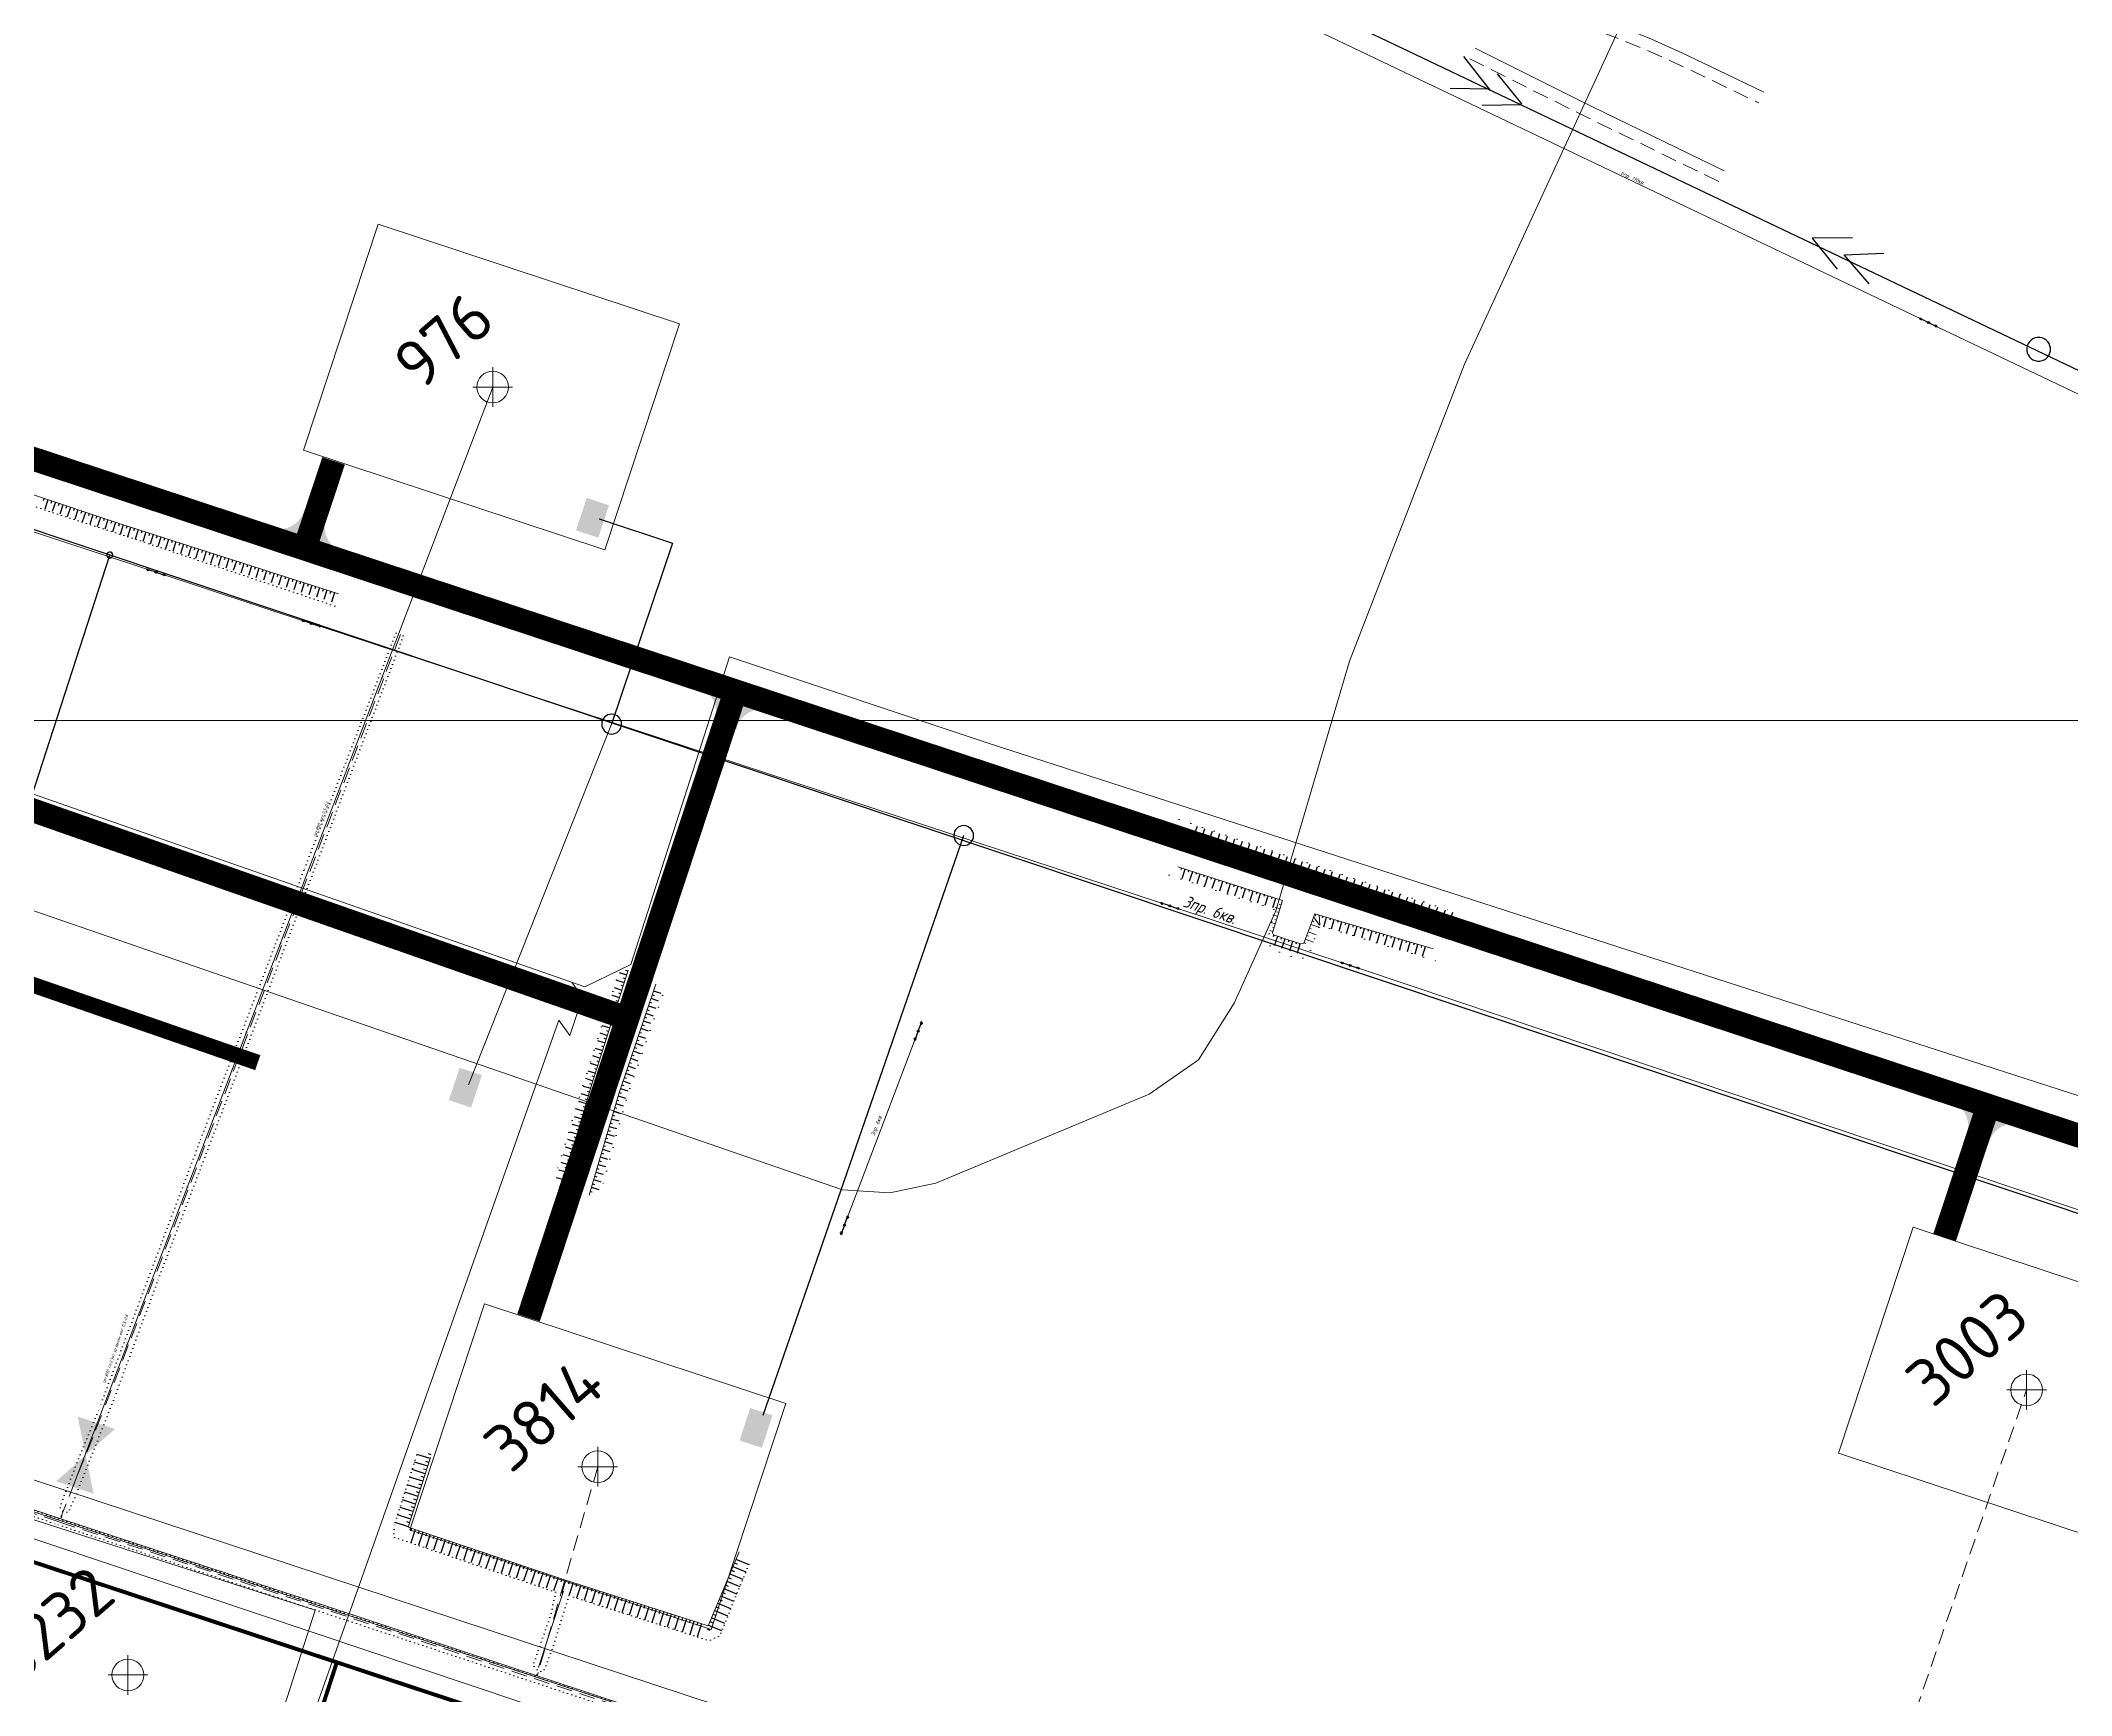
# Model space of a CAD drawing. Header units: millimetres. Extents: x 519 to 9564855, y -810 to 5021775.
# Drawn here: x 9526212 to 9526724, y 4999754 to 5000171 of the extents above; entities that cross this region are included whole.
import ezdxf

# ---------------------------------------------------------------- set-up
doc = ezdxf.new("R2010")
doc.units = ezdxf.units.MM
doc.header["$LTSCALE"] = 2
doc.header["$MEASUREMENT"] = 0
doc.header["$PDMODE"] = 2
doc.header["$PDSIZE"] = 5
doc.linetypes.add('DASHEDX4', pattern=[3, 2, -1])
doc.linetypes.add('DOTX2', pattern=[0.5, 0, -0.5])
for name, color, linetype in [('Existing roads', 41, 'Continuous'), ('GRID_PULKOVO', 7, 'Continuous'), ('OilColl&Flowlines', 3, 'Continuous'), ('stage 7.frame', 7, 'Continuous'), ('Газ', 4, 'GAS_LINE'), ('лэп', 1, 'Continuous'), ('нефть', 8, 'Continuous'), ('откос', 7, 'Continuous'), ('ситуация', 7, 'Continuous'), ('Скважины на 2014 год', 70, 'Continuous'), ('Скважины на 2015 год', 7, 'Continuous'), ('Эл.выс.', 1, 'Continuous')]:
    doc.layers.add(name, color=color, linetype=linetype)
for name, color, linetype, lineweight in [('PPLINE_GAS', 4, 'GAS_LINE', 30), ('WELLS(drilled after 2000y)', 6, 'Continuous', 40), ('Новый водовод', 5, 'g_122_vpr', 30), ('СНГ_трубопроводы', 244, 'Continuous', 50), ('Электро', 1, 'Continuous', 30), ('Электроснаб', 1, 'Continuous', 18), ('Электроснабжене', 1, 'Continuous', 18)]:
    doc.layers.add(name, color=color, linetype=linetype, lineweight=lineweight)
doc.styles.add('92051501$0$STANDARD', font='simplex.shx')
doc.styles.add('Elect', font='isocpeur.ttf')
doc.styles.add('Line_GUGK', font='')
doc.styles.add('simplex.shx', font='simplex.shx', dxfattribs={"width": 0.8})
doc.styles.get("Standard").update_dxf_attribs({"font": 'isocpeur.ttf', "width": 0.5})
doc.styles.get('Line_GUGK').set_extended_font_data('Bm431', italic=True)
doc.linetypes.add('g_122_vpr', pattern='A,2,-2,3,-0.6,["Впр",Line_GUGK,S=2,R=0,X=0,Y=-1],-6.4,3,-2,8,-2,8,-2,6', length=45)
doc.linetypes.add('GAS_LINE', pattern='A,0.5,-0.2,["G",92051501$0$STANDARD,S=0.1,R=0,X=-0.1,Y=-0.05],-0.05', length=0.75)
doc.linetypes.add('TRACKS', pattern='A,0.15,[130,ltypeshp.shx,S=0.25,R=0,X=0,Y=0],0.15', length=0.3)
doc.linetypes.add('WTR_LINE', pattern='A,0.5,-0.2,["W",92051501$0$STANDARD,S=0.1,R=0,X=-0.1,Y=-0.05],-0.05', length=0.75)

# ---------------------------------------------------------------- blocks, each defined once
blk = doc.blocks.new('1')
at = {"color": 1}
for points in [[(-2.5, 0), (-2.09, 0.27)], [(-0.25, 0), (-2.5, 0)], [(-2.5, 0), (-2.09, -0.27)], [(-2.06, 0), (-1.77, 0.19)], [(-2.06, 0), (-1.77, -0.19)], [(0.25, 0), (2.5, 0)], [(2.06, 0), (1.77, 0.19)], [(2.06, 0), (1.77, -0.19)], [(2.5, 0), (2.09, 0.27)], [(2.5, 0), (2.09, -0.27)]]:
    blk.add_lwpolyline(points, dxfattribs=at)
blk.add_circle((0, 0), 0.25, dxfattribs=at)
blk = doc.blocks.new('250')
at = {"layer": 'ситуация'}
for p, q in [((0, 2.49), (0, -0.01)), ((1, -0.01), (1, 0.49))]:
    blk.add_line(p, q, dxfattribs=at)
blk = doc.blocks.new('200')
at = {"layer": 'ситуация'}
for p, q in [((0, 2), (0, 0)), ((1, 0), (1, 0.5))]:
    blk.add_line(p, q, dxfattribs=at)
blk = doc.blocks.new('25')
at = {"layer": 'ситуация'}
for p, q in [((0, 0), (0, 2.49)), ((1, 0), (1, 0.62))]:
    blk.add_line(p, q, dxfattribs=at)
blk = doc.blocks.new('35')
at = {"layer": 'ситуация'}
for p, q in [((0, 0), (0, 3.5)), ((1, 0), (1, 0.77))]:
    blk.add_line(p, q, dxfattribs=at)

msp = doc.modelspace()

# ---------------------------------------------------------------- hatches: boundary and pattern name
at = {"layer": 'Existing roads', "linetype": 'ByBlock', "lineweight": 0}
h = msp.add_hatch(color=256, dxfattribs=at)
edge = h.paths.add_edge_path()
edge.add_line((9526280.87002, 5000052.42717), (9526278.02188, 5000053.36956))
edge.add_arc((9526271.65574, 5000054.74255), 6.51252, 270.7393981, 347.8294369, ccw=False)
edge.add_line((9526271.73978, 5000048.23057), (9526278.7175, 5000045.92177))
edge.add_line((9526278.7175, 5000045.92177), (9526285.69523, 5000043.61297))
edge.add_arc((9526289.64682, 5000048.78963), 6.51252, 155.5536752, 232.643714, ccw=False)
edge.add_line((9526283.71816, 5000051.48477), (9526280.87002, 5000052.42717))
h = msp.add_hatch(color=256, dxfattribs=at)
edge = h.paths.add_edge_path()
edge.add_line((9526384.0603, 4999998.64482), (9526386.90844, 4999997.70242))
edge.add_arc((9526393.27459, 4999996.32944), 6.51252, 450.7393981, 527.8294369, ccw=False)
edge.add_line((9526393.19055, 5000002.84141), (9526386.21282, 5000005.15022))
edge.add_line((9526386.21282, 5000005.15022), (9526379.2351, 5000007.45902))
edge.add_arc((9526375.2835, 5000002.28236), 6.51252, 335.5536752, 412.643714, ccw=False)
edge.add_line((9526381.21217, 4999999.58722), (9526384.0603, 4999998.64482))
h = msp.add_hatch(color=256, dxfattribs=at)
edge = h.paths.add_edge_path()
edge.add_line((9526699.86694, 4999894.14093), (9526702.71508, 4999893.19854))
edge.add_arc((9526709.08122, 4999891.82555), 6.51252, 450.7393981, 527.8294369, ccw=False)
edge.add_line((9526708.99718, 4999898.33753), (9526702.01946, 4999900.64633))
edge.add_line((9526702.01946, 4999900.64633), (9526695.04173, 4999902.95513))
edge.add_arc((9526691.09013, 4999897.77847), 6.51252, 335.5536752, 412.643714, ccw=False)
edge.add_line((9526697.0188, 4999895.08333), (9526699.86694, 4999894.14093))
at = {"layer": 'Электро'}
for points in [[(9526346.52746, 5000047.95368), (9526352.14652, 5000046.11746), (9526354.82348, 5000054.30927), (9526349.20442, 5000056.14549)], [(9526387.76105, 4999818.43092), (9526393.38011, 4999816.5947), (9526396.05707, 4999824.78651), (9526390.43801, 4999826.62274)]]:
    msp.add_hatch(color=256, dxfattribs=at).paths.add_polyline_path(points)
at = {"layer": 'Электроснаб', "linetype": 'ByBlock', "lineweight": 0}
for points in [[(9526346.52746, 5000047.95368), (9526352.14652, 5000046.11746), (9526354.82348, 5000054.30927), (9526349.20442, 5000056.14549)], [(9526387.76105, 4999818.43092), (9526393.38011, 4999816.5947), (9526396.05707, 4999824.78651), (9526390.43801, 4999826.62274)]]:
    msp.add_hatch(color=1, dxfattribs=at).paths.add_polyline_path(points)
at = {"layer": 'Электроснаб', "linetype": 'ByBlock', "lineweight": 0, "ltscale": 0.5}
msp.add_hatch(color=1, dxfattribs=at).paths.add_polyline_path([(9526314.45773, 4999904.25841), (9526320.06996, 4999902.40143), (9526322.77719, 4999910.58329), (9526317.16496, 4999912.44027)])
at = {"layer": 'Электроснабжене', "linetype": 'ByBlock', "lineweight": 0}
for points in [[(9526346.52746, 5000047.95368), (9526352.14652, 5000046.11746), (9526354.82348, 5000054.30927), (9526349.20442, 5000056.14549)], [(9526387.76105, 4999818.43092), (9526393.38011, 4999816.5947), (9526396.05707, 4999824.78651), (9526390.43801, 4999826.62274)]]:
    msp.add_hatch(color=1, dxfattribs=at).paths.add_polyline_path(points)
at = {"layer": 'Электроснабжене', "linetype": 'ByBlock', "lineweight": 0, "ltscale": 0.5}
msp.add_hatch(color=1, dxfattribs=at).paths.add_polyline_path([(9526314.45773, 4999904.25841), (9526320.06996, 4999902.40143), (9526322.77719, 4999910.58329), (9526317.16496, 4999912.44027)])

# ---------------------------------------------------------------- linework, layer by layer
at = {"color": 4, "linetype": 'GAS_LINE', "lineweight": 0, "ltscale": 20}
for p, q in [((9526342.21074, 4999924.43719, -0.01544), (9526319.184, 4999859.212, -0.413)), ((9526319.184, 4999859.212, -0.413), (9526270.903, 4999722.787, -0.472))]:
    msp.add_line(p, q, dxfattribs=at)
at = {"layer": 'Existing roads', "linetype": 'ByBlock', "lineweight": 0, "const_width": 6, "flags": 128}
for points in [[(9525771.01255, 5000211.13877), (9527568.37733, 4999616.42333)], [(9526285.37928, 5000065.49762), (9526278.05668, 5000043.36705)], [(9526334.54402, 4999849.38803), (9526386.75085, 5000007.40212)], [(9526691.6401, 4999869.64815), (9526702.63635, 4999902.88133)]]:
    msp.add_lwpolyline(points, dxfattribs=at)
at = {"layer": 'Existing roads', "color": 53, "linetype": 'ByBlock', "lineweight": 0, "true_color": 0xe4ce4e, "const_width": 6, "elevation": 11.90027, "flags": 128}
msp.add_lwpolyline([(9526153.60892, 4999996.96324), (9526356.88668, 4999925.76956)], dxfattribs=at)
at = {"layer": 'GRID_PULKOVO', "lineweight": 0}
msp.add_line((9519000, 5000000), (9533000, 5000000), dxfattribs=at)
at = {"layer": 'OilColl&Flowlines', "linetype": 'ByBlock', "lineweight": 0}
msp.add_line((9526325.5, 5000084.1), (9526219.10966, 4999805.3882), dxfattribs=at)
for points in [[(9526230.26883, 4999821.35148), (9526222.8528, 4999814.746), (9526220.8403, 4999824.47121)], [(9526224.8653, 4999805.02079), (9526215.43678, 4999808.14052), (9526222.8528, 4999814.746)]]:
    msp.add_solid(points, dxfattribs=at)
at = {"layer": 'PPLINE_GAS', "linetype": 'GAS_LINE', "lineweight": 0, "ltscale": 50}
for p, q in [((9526345.4489, 4999934.00649, -25.091), (9526348.18133, 4999930.17598, -25.091)), ((9526348.18133, 4999930.17598, -25.091), (9526344.94869, 4999920.59895, -25.091)), ((9526342.21074, 4999924.43719, -25.091), (9526344.94869, 4999920.59895, -25.091))]:
    msp.add_line(p, q, dxfattribs=at)
at = {"layer": 'stage 7.frame', "color": 0, "linetype": 'ByBlock', "lineweight": 0}
for points in [[(9526277.78202, 5000068.17759), (9526353.76254, 5000043.03701), (9526372.61798, 5000100.02241), (9526296.63745, 5000125.16299)], [(9526664.88202, 4999815.27759), (9526740.86254, 4999790.13701), (9526759.71798, 4999847.12241), (9526683.73745, 4999872.26299)], [(9526304.58202, 4999795.87759), (9526380.56254, 4999770.73701), (9526399.41798, 4999827.72241), (9526323.43745, 4999852.86299)]]:
    msp.add_lwpolyline(points, close=True, dxfattribs=at)
for centre in [(9526325.5, 5000084.1), (9526712.3, 4999831.2), (9526352, 4999811.8)]:
    msp.add_circle(centre, 4, dxfattribs=at)
at = {"layer": 'stage 7.frame', "color": 0, "linetype": 'ByBlock', "lineweight": 0, "ltscale": 80}
for p in [(9526325.5, 5000084.1), (9526712.3, 4999831.2), (9526352, 4999811.8)]:
    msp.add_point(p, dxfattribs=at)
at = {"layer": 'WELLS(drilled after 2000y)', "linetype": 'ByBlock', "lineweight": 0}
msp.add_lwpolyline([(9526687.40637, 5000343.5509), (9526570.5692, 5000089.9188), (9526541.5767, 5000015.0209), (9526523.0039, 4999952.0507), (9526512.4944, 4999928.7589), (9526503.4503, 4999914.4767), (9526491.0413, 4999905.7935), (9526437.2139, 4999883.3112), (9526425.6783, 4999880.9109), (9526413.7377, 4999881.6487), (9526125.388, 4999981.1372), (9526125.1465, 4999981.2418), (9526220.0831, 5000232.9314), (9526244.02173, 5000270.05783), (9526345.6706, 5000386.5316), (9526438.0421, 5000474.2407)], dxfattribs=at)
at = {"layer": 'Газ', "color": 4, "linetype": 'GAS_LINE', "lineweight": 0, "ltscale": 20}
for p, q in [((9526385.20525, 5000016.05312, -0.00738), (9526360.37969, 4999938.4772, -22.52731)), ((9526385.20525, 5000016.05312, -0.00738), (9526450.18044, 4999994.38793, -0.66647)), ((9526154.95763, 5000000.59889, -25.091), (9526348.76402, 4999932.84758, -25.091)), ((9526450.18044, 4999994.38793, -0.66647), (9526598.05919, 4999946.569, -0.913)), ((9526598.05919, 4999946.569, -0.913), (9526728.87901, 4999904.26765, -0.56226))]:
    msp.add_line(p, q, dxfattribs=at)
at = {"layer": 'Газ', "color": 4, "linetype": 'GAS_LINE', "lineweight": 0, "ltscale": 50}
msp.add_line((9526360.37969, 4999938.4772, 0), (9526348.76402, 4999932.84758, 0), dxfattribs=at)
at = {"layer": 'лэп', "lineweight": 0}
for p, q in [((9526225.60975, 5000321.16014), (9526687.53595, 5000100.38414)), ((9526689.79437, 5000099.31196), (9527151.72057, 4999878.53596))]:
    msp.add_line(p, q, dxfattribs=at)
at = {"layer": 'лэп', "lineweight": 0, "ltscale": 80}
for p, q in [((9526282.13984, 5000023.72142), (9526493.89874, 4999954.0376)), ((9526544.11178, 4999937.44963), (9527633.12216, 4999571.93916, 0))]:
    msp.add_line(p, q, dxfattribs=at)
at = {"layer": 'лэп', "lineweight": 0, "flags": 128}
msp.add_lwpolyline([(9525866.07165, 5000160.69044), (9525977.72897, 5000123.9195), (9526016.51395, 5000111.13938), (9526055.43253, 5000098.31222), (9526103.50483, 5000082.52579), (9526147.56668, 5000067.99521), (9526195.74415, 5000052.15945), (9526240.60783, 5000037.39778), (9526279.76434, 5000024.50051)], dxfattribs=at)
at = {"layer": 'нефть', "color": 3, "lineweight": 0}
msp.add_line((9526056.40396, 4999859.01546), (9527005.52001, 4999546.18996), dxfattribs=at)
at = {"layer": 'нефть', "color": 3, "linetype": 'ByBlock', "lineweight": 0, "ltscale": 50, "const_width": 0.2}
msp.add_lwpolyline([(9525349.2362, 5000142.5423), (9525614.91157, 4999996.17783), (9527560.88848, 4999355.86688), (9527739.95739, 4999341.75137)], dxfattribs=at)
at = {"layer": 'нефть', "linetype": 'DASHEDX4', "lineweight": 0, "flags": 128}
for points in [[(9526302.23643, 5000021.68642), (9526227.4442, 4999826.22445)], [(9526115.51773, 4999831.11548), (9526216.32472, 4999797.85883)], [(9526651.97067, 4999656.32187), (9526651.52421, 4999654.97186), (9526651.97067, 4999656.32187), (9526712.3, 4999831.2)], [(9526216.60713, 4999798.71213), (9526216.92036, 4999799.91496), (9526227.4442, 4999826.22445)], [(9526352, 4999811.8), (9526336.86908, 4999759.70973), (9526336.66114, 4999759.08167)], [(9526216.67545, 4999799.5174), (9526216.8572, 4999799.13403), (9526216.57464, 4999799.23484), (9526216.958, 4999799.41659), (9526216.67545, 4999799.5174)], [(9526216.32472, 4999797.85883), (9526284.13946, 4999775.57034), (9526372.80365, 4999746.21564), (9526447.98996, 4999721.30336), (9526490.01374, 4999707.45939), (9526556.91254, 4999685.305), (9526649.06557, 4999654.88479), (9526705.45355, 4999636.2368), (9526764.70413, 4999616.48719), (9526804.28229, 4999603.49639), (9526889.09713, 4999575.18928)], [(9526336.64365, 4999759.49188), (9526336.8254, 4999759.10852), (9526336.54285, 4999759.20933), (9526336.92621, 4999759.39107), (9526336.64365, 4999759.49188)]]:
    msp.add_lwpolyline(points, dxfattribs=at)
at = {"layer": 'нефть', "lineweight": 0, "flags": 128}
for points in [[(9526216.60713, 4999798.71213), (9526185.19199, 4999809.10909), (9526107.69053, 4999834.8656), (9526066.51686, 4999848.34222), (9526067.96042, 4999853.14858), (9526063.54913, 4999854.62856), (9526061.86167, 4999849.89825), (9525925.28009, 4999895.5516), (9525884.83206, 4999909.01039), (9525884.83206, 4999909.01039), (9525883.03706, 4999909.60767)], [(9526216.60713, 4999798.71213), (9526283.86905, 4999776.55994), (9526372.53323, 4999747.20523), (9526447.71954, 4999722.29295), (9526489.74332, 4999708.44899), (9526556.64212, 4999686.2946), (9526648.79516, 4999655.87438), (9526705.18313, 4999637.22639), (9526764.43371, 4999617.47678), (9526804.01187, 4999604.48599), (9526858.13726, 4999586.42154)]]:
    msp.add_lwpolyline(points, dxfattribs=at)
at = {"layer": 'Новый водовод', "color": 5, "linetype": 'WTR_LINE', "lineweight": 0, "ltscale": 40, "const_width": 1}
for points in [[(9526008.05, 4999288), (9526177, 4999798.59), (9526286.2, 4999762.49), (9527574.16, 4999336.8), (9528109.22, 4999277.44), (9528535.17, 4999139.04)], [(9526198.1, 4999491.33), (9526286.2, 4999762.49)]]:
    msp.add_lwpolyline(points, dxfattribs=at)
at = {"layer": 'ситуация', "lineweight": 0}
for p, q in [((9526522.8601, 4999952.9041), (9526524.05549, 4999952.53867)), ((9526524.34784, 4999953.49498), (9526523.86968, 4999953.64116)), ((9526521.84229, 4999949.03252), (9526522.88611, 4999948.71342)), ((9526522.59376, 4999947.75711), (9526522.11561, 4999947.90328)), ((9526522.24415, 4999951.00103), (9526523.4708, 4999950.62604)), ((9526523.17845, 4999949.66973), (9526522.7003, 4999949.8159)), ((9526523.76315, 4999951.58236), (9526523.28499, 4999951.72853)), ((9526531.45361, 4999947.66874), (9526531.92304, 4999947.49661)), ((9526533.84095, 4999947.85845), (9526531.79787, 4999948.60761)), ((9526532.14214, 4999949.54649), (9526532.59128, 4999949.20999)), ((9526534.03493, 4999948.41551), (9526532.48641, 4999950.48536)), ((9526532.79459, 4999951.26759), (9526533.10003, 4999950.69609)), ((9526534.04985, 4999948.41751), (9526533.88365, 4999950.98236)), ((9526521.44043, 4999947.064), (9526522.30142, 4999946.80079)), ((9526530.07653, 4999943.91326), (9526530.54596, 4999943.74112)), ((9526532.47171, 4999944.10009), (9526530.4208, 4999944.85213)), ((9526530.76507, 4999945.791), (9526531.2345, 4999945.61887)), ((9526533.15633, 4999945.97927), (9526531.10934, 4999946.72987))]:
    msp.add_line(p, q, dxfattribs=at)
at = {"layer": 'ситуация', "linetype": 'DASHEDX4', "lineweight": 0, "flags": 128}
for points in [[(9526571.31465, 5000184.49651), (9526584.23751, 5000180.50251), (9526594.3585, 5000177.30029), (9526602.53651, 5000174.55409), (9526609.63793, 5000171.92641), (9526616.53909, 5000169.07558), (9526624.11667, 5000165.65756), (9526633.23768, 5000161.3315), (9526644.76131, 5000155.7608)], [(9526571.901, 5000166.88332), (9526601.37659, 5000152.1843), (9526634.69923, 5000135.92745)]]:
    msp.add_lwpolyline(points, dxfattribs=at)
at = {"layer": 'ситуация', "lineweight": 0, "flags": 128}
msp.add_lwpolyline([(9526572.20049, 5000187.36274), (9526585.12815, 5000183.36726, -0.001669395), (9526585.13771, 5000183.36427), (9526595.27601, 5000180.15657, -0.004385638), (9526595.30103, 5000180.14841), (9526603.51314, 5000177.39076, -0.007606879), (9526603.55618, 5000177.37557), (9526610.70528, 5000174.73026, -0.009336615), (9526610.75744, 5000174.70984), (9526617.70667, 5000171.83915, -0.008000002), (9526617.75074, 5000171.82011), (9526625.36328, 5000168.38633, -0.004782678), (9526625.38932, 5000168.37428), (9526634.52832, 5000164.03968, -0.001854521), (9526634.53836, 5000164.03488), (9526646.067, 5000158.46176)], format="xyb", dxfattribs=at)
for points in [[(9526573.23982, 5000169.56801), (9526602.70372, 5000154.87482), (9526636.01462, 5000138.62369)], [(9526290.01063, 5000040.66339), (9526135.57201, 5000090.93398)], [(9526185.50642, 5000065.01266), (9526231.79215, 5000049.50637), (9526286.62874, 5000031.95042)], [(9526501.17331, 4999971.86986), (9526568.80196, 4999949.04537)], [(9526562.63445, 4999942.41545), (9526532.79459, 4999951.29562), (9526530.05938, 4999943.83631), (9526529.29273, 4999943.70314), (9526526.35859, 4999944.59945), (9526522.4328, 4999945.95206), (9526522.18707, 4999946.46229), (9526524.68784, 4999954.64274), (9526498.24133, 4999963.12574)], [(9526342.87239, 4999882.31559), (9526350.51637, 4999908.29716), (9526359.65782, 4999937.08146)], [(9526366.65927, 4999933.49539), (9526357.30697, 4999905.88539), (9526349.85674, 4999880.29434)], [(9526387.62215, 4999790.32056), (9526379.88262, 4999771.66315), (9526343.39208, 4999783.36973), (9526304.21406, 4999796.569), (9526309.81314, 4999814.15169)]]:
    msp.add_lwpolyline(points, dxfattribs=at)
at = {"layer": 'ситуация', "linetype": 'DOTX2', "lineweight": 0, "flags": 128}
for points in [[(9525973.32047, 5000150), (9526141.53925, 5000091.52879), (9526290.5848, 5000042.05899)], [(9526285.68546, 5000028.87257), (9526235.95382, 5000045.5376), (9526133.01226, 5000078.87657), (9526105.67963, 5000087.13295), (9526103.74867, 5000086.71935), (9526099.7, 5000080.04542), (9526096.41228, 5000079.30488), (9526090.97167, 5000083.19733), (9526089.77874, 5000085.65261), (9526091.3491, 5000092.60876), (9525946.18914, 5000146.27359)], [(9526302.96914, 5000021.3639), (9526240.83272, 4999858.15391)], [(9526301.12742, 5000022.07474), (9526277.8635, 4999962.17722)], [(9526277.8635, 4999962.17722), (9526251.52409, 4999893.5105)], [(9525884.17373, 4999907.42636), (9525958.4728, 4999882.67442), (9526064.74919, 4999847.24909), (9526215.55007, 4999797.28033)], [(9525885.19415, 4999908.69841), (9525958.95287, 4999884.10829), (9526065.24464, 4999848.71243), (9526216.02546, 4999798.70245)], [(9526251.52409, 4999893.5105), (9526226.33519, 4999826.61276)], [(9526240.83272, 4999858.15391), (9526229.87627, 4999828.52778)], [(9526229.87627, 4999828.52778), (9526220.75095, 4999805.55995), (9526218.54085, 4999800.37766), (9526217.25033, 4999800.3934), (9526216.34576, 4999801.62713), (9526221.10286, 4999813.95555), (9526226.33519, 4999826.61276)], [(9526300.92193, 4999797.76104), (9526306.38365, 4999814.91242)], [(9526216.02546, 4999798.70245), (9526886.73718, 4999576.74914), (9526887.14781, 4999575.79021), (9526886.15096, 4999575.28318), (9526215.55007, 4999797.28033)], [(9526390.08744, 4999787.13265), (9526382.71812, 4999769.08951), (9526380.01304, 4999767.94925), (9526344.72418, 4999779.26813), (9526340.51705, 4999765.75526), (9526338.35477, 4999760.18241), (9526337.15574, 4999760.18261), (9526335.69124, 4999761.72804), (9526340.18038, 4999774.50312), (9526341.3889, 4999780.161), (9526300.46532, 4999794.09742), (9526300.92193, 4999797.76104)]]:
    msp.add_lwpolyline(points, dxfattribs=at)
at = {"layer": 'ситуация', "linetype": 'DOTX2', "lineweight": 0, "ltscale": 3, "flags": 128}
for points in [[(9526498.58985, 4999975.04371), (9526567.73733, 4999951.74949)], [(9526496.09229, 4999960.9947), (9526522.53146, 4999952.40844), (9526521.04994, 4999945.15121), (9526521.661, 4999942.64146), (9526525.43353, 4999940.83703), (9526529.20285, 4999939.90272), (9526531.0955, 4999940.32263), (9526534.00893, 4999948.31951), (9526563.50105, 4999939.36)], [(9526356.74084, 4999934.58622), (9526348.53438, 4999908.86839), (9526341.30084, 4999885.07641)], [(9526368.29715, 4999930.65311), (9526359.42897, 4999905.27964), (9526352.74353, 4999881.06099)]]:
    msp.add_lwpolyline(points, dxfattribs=at)
at = {"layer": 'ситуация', "linetype": 'TRACKS', "lineweight": 0, "ltscale": 4, "flags": 128}
msp.add_lwpolyline([(9526337.04456, 4999761.19746), (9526339.61544, 4999768.96243), (9526343.3703, 4999780.44431)], dxfattribs=at)
at = {"layer": 'ситуация', "lineweight": 0}
for centre in [(9526240.60783, 5000037.39778), (9526279.76434, 5000024.50051)]:
    msp.add_circle(centre, 0.17514, dxfattribs=at)
at = {"layer": 'Скважины на 2014 год', "color": 9, "linetype": 'ByBlock', "lineweight": 0, "ltscale": 5, "const_width": 4}
msp.add_lwpolyline([(9526197.28971, 4999937.60672), (9526266.2602, 4999913.7274)], dxfattribs=at)
at = {"layer": 'Скважины на 2015 год', "color": 0, "linetype": 'ByBlock', "lineweight": 0, "ltscale": 5}
msp.add_lwpolyline([(9526280.76813, 4999775.61215), (9526262.39912, 4999718.49316), (9526186.24046, 4999742.98517), (9526204.60947, 4999800.10416), (9526280.76813, 4999775.61215)], dxfattribs=at)
msp.add_circle((9526233.5, 4999759.3), 4, dxfattribs=at)
msp.add_point((9526233.5, 4999759.3), dxfattribs=at)
at = {"layer": 'СНГ_трубопроводы', "color": 240, "lineweight": 0, "ltscale": 2, "extrusion": (2.08603e-06, -2.06449e-07, 1)}
msp.add_line((9528656.20281, 4998973.66406), (9525711.30717, 4999960.70714), dxfattribs=at)
at = {"layer": 'Эл.выс.', "lineweight": 0, "flags": 128}
for points in [[(9526496.27256, 4999953.2534), (9526541.73795, 4999938.23383)], [(9526432.82114, 4999921.69485), (9526414.19599, 4999872.73341)]]:
    msp.add_lwpolyline(points, dxfattribs=at)
at = {"layer": 'Электро', "ltscale": 0.5}
for p, q in [((9528416.29035, 4999282.14925), (9525835.61914, 5000512.4866)), ((9527650.06242, 4999566.27133, 0), (9526013.43568, 5000113.85003, 0)), ((9526352.37472, 5000050.84432), (9526370.80739, 5000044.74528)), ((9526370.80739, 5000044.74528), (9526355.49351, 4999999.0973, 0)), ((9526199.97251, 4999952.59633), (9526228.93942, 5000041.7473)), ((9526393.71585, 4999824.83283), (9526444.28759, 4999971.00209, 0))]:
    msp.add_line(p, q, dxfattribs=at)
at = {"layer": 'Электро'}
for p, q in [((9526577.10796, 5000158.88086), (9526570.38282, 5000167.51847)), ((9526585.03335, 5000155.55392), (9526578.88118, 5000163.06759)), ((9526576.99249, 5000159.21845), (9526566.94749, 5000159.37142)), ((9526584.92225, 5000155.3275), (9526574.99271, 5000155.14288)), ((9526668.42368, 5000121.75384), (9526658.26758, 5000121.68039)), ((9526658.26758, 5000121.68039), (9526664.53521, 5000113.82914)), ((9526666.3128, 5000117.45186), (9526676.35344, 5000117.8629)), ((9526672.57607, 5000110.16461), (9526666.3128, 5000117.45186))]:
    msp.add_line(p, q, dxfattribs=at)
for start, end in [(84.4603519, 264.4603519), (264.4603519, 84.4603519)]:
    msp.add_arc((9526715.33576, 5000093.64534), 3, start, end, dxfattribs=at)
at = {"layer": 'Электро', "ltscale": 7.5}
for centre, radius, start, end in [((9526228.93942, 5000041.7473), 0.75, 162.0000001, 342.0000001), ((9526228.93942, 5000041.7473), 0.75, 342.0000001, 162.0000001), ((9526355.49351, 4999999.0973, 0), 2.5, 179.6413788, 359.6413788), ((9526355.49351, 4999999.0973, 0), 2.5, 359.6413788, 179.6413788), ((9526444.28759, 4999971.00209, 0), 2.5, 359.6413789, 179.6413789), ((9526444.28759, 4999971.00209, 0), 2.5, 179.6413789, 359.6413789)]:
    msp.add_arc(centre, radius, start, end, dxfattribs=at)
at = {"layer": 'Электроснаб', "color": 1, "linetype": 'ByBlock', "lineweight": 0, "ltscale": 0.5}
for p, q in [((9528416.29035, 4999282.14925), (9525835.61914, 5000512.4866)), ((9527650.06242, 4999566.27133, 0), (9526013.43568, 5000113.85003, 0)), ((9526352.37472, 5000050.84432), (9526370.80739, 5000044.74528)), ((9526370.80739, 5000044.74528), (9526355.49351, 4999999.0973, 0)), ((9526199.97251, 4999952.59633), (9526228.93942, 5000041.7473)), ((9526355.49351, 4999999.0973, 0), (9526319.39839, 4999908.10543)), ((9526393.71585, 4999824.83283), (9526444.28759, 4999971.00209, 0))]:
    msp.add_line(p, q, dxfattribs=at)
at = {"layer": 'Электроснаб', "color": 1, "linetype": 'ByBlock', "lineweight": 0}
for p, q in [((9526577.10796, 5000158.88086), (9526570.38282, 5000167.51847)), ((9526585.03335, 5000155.55392), (9526578.88118, 5000163.06759)), ((9526576.99249, 5000159.21845), (9526566.94749, 5000159.37142)), ((9526584.92225, 5000155.3275), (9526574.99271, 5000155.14288)), ((9526668.42368, 5000121.75384), (9526658.26758, 5000121.68039)), ((9526658.26758, 5000121.68039), (9526664.53521, 5000113.82914)), ((9526666.3128, 5000117.45186), (9526676.35344, 5000117.8629)), ((9526672.57607, 5000110.16461), (9526666.3128, 5000117.45186))]:
    msp.add_line(p, q, dxfattribs=at)
for start, end in [(84.4603519, 264.4603519), (264.4603519, 84.4603519)]:
    msp.add_arc((9526715.33576, 5000093.64534), 3, start, end, dxfattribs=at)
at = {"layer": 'Электроснаб', "color": 1, "linetype": 'ByBlock', "lineweight": 0, "ltscale": 7.5}
for centre, radius, start, end in [((9526228.93942, 5000041.7473), 0.75, 162.0000001, 342.0000001), ((9526228.93942, 5000041.7473), 0.75, 342.0000001, 162.0000001), ((9526355.49351, 4999999.0973, 0), 2.5, 179.6413788, 359.6413788), ((9526355.49351, 4999999.0973, 0), 2.5, 359.6413788, 179.6413788), ((9526444.28759, 4999971.00209, 0), 2.5, 359.6413789, 179.6413789), ((9526444.28759, 4999971.00209, 0), 2.5, 179.6413789, 359.6413789)]:
    msp.add_arc(centre, radius, start, end, dxfattribs=at)
at = {"layer": 'Электроснабжене', "color": 1, "linetype": 'ByBlock', "lineweight": 0, "ltscale": 0.5}
for p, q in [((9528416.29035, 4999282.14925), (9525835.61914, 5000512.4866)), ((9527650.06242, 4999566.27133, 0), (9526013.43568, 5000113.85003, 0)), ((9526352.37472, 5000050.84432), (9526370.80739, 5000044.74528)), ((9526370.80739, 5000044.74528), (9526355.49351, 4999999.0973, 0)), ((9526199.97251, 4999952.59633), (9526228.93942, 5000041.7473)), ((9526355.49351, 4999999.0973, 0), (9526319.39839, 4999908.10543)), ((9526393.71585, 4999824.83283), (9526444.28759, 4999971.00209, 0))]:
    msp.add_line(p, q, dxfattribs=at)
at = {"layer": 'Электроснабжене', "color": 1, "linetype": 'ByBlock', "lineweight": 0}
for p, q in [((9526577.10796, 5000158.88086), (9526570.38282, 5000167.51847)), ((9526585.03335, 5000155.55392), (9526578.88118, 5000163.06759)), ((9526576.99249, 5000159.21845), (9526566.94749, 5000159.37142)), ((9526584.92225, 5000155.3275), (9526574.99271, 5000155.14288)), ((9526668.42368, 5000121.75384), (9526658.26758, 5000121.68039)), ((9526658.26758, 5000121.68039), (9526664.53521, 5000113.82914)), ((9526666.3128, 5000117.45186), (9526676.35344, 5000117.8629)), ((9526672.57607, 5000110.16461), (9526666.3128, 5000117.45186))]:
    msp.add_line(p, q, dxfattribs=at)
for start, end in [(84.4603519, 264.4603519), (264.4603519, 84.4603519)]:
    msp.add_arc((9526715.33576, 5000093.64534), 3, start, end, dxfattribs=at)
at = {"layer": 'Электроснабжене', "color": 1, "linetype": 'ByBlock', "lineweight": 0, "ltscale": 7.5}
for centre, radius, start, end in [((9526228.93942, 5000041.7473), 0.75, 162.0000001, 342.0000001), ((9526228.93942, 5000041.7473), 0.75, 342.0000001, 162.0000001), ((9526355.49351, 4999999.0973, 0), 2.5, 179.6413788, 359.6413788), ((9526355.49351, 4999999.0973, 0), 2.5, 359.6413788, 179.6413788), ((9526444.28759, 4999971.00209, 0), 2.5, 359.6413789, 179.6413789), ((9526444.28759, 4999971.00209, 0), 2.5, 179.6413789, 359.6413789)]:
    msp.add_arc(centre, radius, start, end, dxfattribs=at)

# ---------------------------------------------------------------- block references
at = {"layer": 'откос', "lineweight": 0}
for p, rotation in [((9526213.32103, 5000055.68691), 161.4700762440483), ((9526215.21734, 5000055.05131), 161.4700762440483), ((9526217.11366, 5000054.41571), 161.4700762440483), ((9526219.00997, 5000053.78011), 161.4700762440483), ((9526220.90629, 5000053.14451), 161.4700762440483), ((9526222.8026, 5000052.50891), 161.4700762440483), ((9526224.69892, 5000051.87331), 161.4700762440483), ((9526226.59524, 5000051.23771), 161.4700762440483), ((9526228.49155, 5000050.60211), 161.4700762440483), ((9526230.38787, 5000049.96651), 161.4700762440483), ((9526232.28637, 5000049.33758), 162.2433480923745), ((9526234.19109, 5000048.72763), 162.2433480923745), ((9526236.09581, 5000048.11768), 162.2433480923745), ((9526238.00053, 5000047.50773), 162.2433480923745), ((9526239.90525, 5000046.89778), 162.2433480923745), ((9526241.80997, 5000046.28783), 162.2433480923745), ((9526243.71469, 5000045.67789), 162.2433480923745), ((9526245.61942, 5000045.06794), 162.2433480923745), ((9526247.52414, 5000044.45799), 162.2433480923745), ((9526249.42886, 5000043.84804), 162.2433480923745), ((9526251.33358, 5000043.23809), 162.2433480923745), ((9526253.2383, 5000042.62814), 162.2433480923745), ((9526255.14302, 5000042.01819), 162.2433480923745), ((9526257.04774, 5000041.40824), 162.2433480923745), ((9526258.95246, 5000040.79829), 162.2433480923745), ((9526260.85718, 5000040.18834), 162.2433480923745), ((9526262.7619, 5000039.57839), 162.2433480923745), ((9526264.66662, 5000038.96844), 162.2433480923745), ((9526266.57134, 5000038.35849), 162.2433480923745), ((9526268.47607, 5000037.74854), 162.2433480923745), ((9526270.38079, 5000037.13859), 162.2433480923745), ((9526272.28551, 5000036.52864), 162.2433480923745), ((9526274.19023, 5000035.91869), 162.2433480923745), ((9526276.09495, 5000035.30874), 162.2433480923745), ((9526277.99967, 5000034.69879), 162.2433480923745), ((9526279.90439, 5000034.08884), 162.2433480923745), ((9526281.80911, 5000033.47889), 162.2433480923745), ((9526283.71383, 5000032.86894), 162.2433480923745), ((9526285.61855, 5000032.25899), 162.2433480923745)]:
    msp.add_blockref('25', p, dxfattribs=dict(at, rotation=rotation))
at = {"layer": 'ситуация', "lineweight": 0}
for name, p, rotation in [('200', (9526502.47744, 4999971.42971), 341.3505994860937), ('200', (9526504.37243, 4999970.79016), 341.3505994860937), ('200', (9526506.26742, 4999970.15061), 341.3505994860937), ('200', (9526508.1624, 4999969.51106), 341.3505994860937), ('200', (9526510.05739, 4999968.8715), 341.3505994860937), ('200', (9526511.95237, 4999968.23195), 341.3505994860937), ('200', (9526513.84736, 4999967.5924), 341.3505994860937), ('200', (9526515.74235, 4999966.95284), 341.3505994860937), ('200', (9526517.63733, 4999966.31329), 341.3505994860937), ('250', (9526500.11789, 4999962.52381), 162.2158039783017), ('200', (9526519.53232, 4999965.67374), 341.3505994860937), ('200', (9526521.42731, 4999965.03419), 341.3505994860937), ('200', (9526523.32229, 4999964.39463), 341.3505994860937), ('200', (9526525.21728, 4999963.75508), 341.3505994860937), ('200', (9526527.11226, 4999963.11553), 341.3505994860937), ('200', (9526529.00725, 4999962.47598), 341.3505994860937), ('200', (9526530.90224, 4999961.83642), 341.3505994860937), ('200', (9526532.79722, 4999961.19687), 341.3505994860937), ('250', (9526502.02231, 4999961.91295), 162.2158039783017), ('250', (9526503.92674, 4999961.30208), 162.2158039783017), ('250', (9526505.83117, 4999960.69122), 162.2158039783017), ('250', (9526507.7356, 4999960.08035), 162.2158039783017), ('250', (9526509.64002, 4999959.46949), 162.2158039783017), ('250', (9526511.54445, 4999958.85862), 162.2158039783017), ('250', (9526513.44888, 4999958.24776), 162.2158039783017), ('250', (9526515.35331, 4999957.63689), 162.2158039783017), ('200', (9526534.69221, 4999960.55732), 341.3505994860937), ('200', (9526536.58719, 4999959.91777), 341.3505994860937), ('200', (9526538.48218, 4999959.27821), 341.3505994860937), ('200', (9526540.37717, 4999958.63866), 341.3505994860937), ('200', (9526542.27215, 4999957.99911), 341.3505994860937), ('200', (9526544.16714, 4999957.35955), 341.3505994860937), ('200', (9526546.06212, 4999956.72), 341.3505994860937), ('200', (9526547.95711, 4999956.08045), 341.3505994860937), ('250', (9526517.25773, 4999957.02603), 162.2158039783017), ('250', (9526519.16216, 4999956.41516), 162.2158039783017), ('250', (9526521.06659, 4999955.80429), 162.2158039783017), ('250', (9526522.97101, 4999955.19343), 162.2158039783017), ('200', (9526549.8521, 4999955.4409), 341.3505994860937), ('200', (9526551.74708, 4999954.80134), 341.3505994860937), ('200', (9526553.64207, 4999954.16179), 341.3505994860937), ('200', (9526555.53706, 4999953.52224), 341.3505994860937), ('200', (9526557.43204, 4999952.88269), 341.3505994860937), ('200', (9526559.32703, 4999952.24313), 341.3505994860937), ('200', (9526561.22201, 4999951.60358), 341.3505994860937), ('200', (9526563.117, 4999950.96403), 341.3505994860937), ('250', (9526535.79761, 4999950.40193), 163.4272964120323), ('250', (9526537.71453, 4999949.83147), 163.4272964120323), ('250', (9526539.63144, 4999949.26101), 163.4272964120323), ('250', (9526541.54836, 4999948.69054), 163.4272964120323), ('250', (9526543.46528, 4999948.12008), 163.4272964120323), ('250', (9526545.38219, 4999947.54962), 163.4272964120323), ('200', (9526565.01199, 4999950.32447), 341.3505994860937), ('200', (9526566.90697, 4999949.68492), 341.3505994860937), ('250', (9526523.45062, 4999945.60138), 160.9888425449133), ('250', (9526525.34153, 4999944.94987), 160.9888425449133), ('250', (9526527.24253, 4999944.32943), 163.0133263659926), ('250', (9526529.15528, 4999943.74513), 163.0133263659926), ('250', (9526547.29911, 4999946.97915), 163.4272964120323), ('250', (9526549.21603, 4999946.40869), 163.4272964120323), ('250', (9526551.13295, 4999945.83823), 163.4272964120323), ('250', (9526553.04986, 4999945.26776), 163.4272964120323), ('250', (9526554.96678, 4999944.6973), 163.4272964120323), ('250', (9526556.8837, 4999944.12684), 163.4272964120323), ('250', (9526558.80061, 4999943.55637), 163.4272964120323), ('250', (9526560.71753, 4999942.98591), 163.4272964120323), ('200', (9526359.26926, 4999935.85795), 72.38096065154221), ('200', (9526358.05851, 4999932.04559), 72.38096065154221), ('200', (9526358.66388, 4999933.95177), 72.38096065154221), ('200', (9526356.24239, 4999926.32705), 72.38096065154221), ('200', (9526356.84776, 4999928.23323), 72.38096065154221), ('200', (9526357.45314, 4999930.13941), 72.38096065154221), ('200', (9526364.79708, 4999927.9978), 251.2872873342697), ('200', (9526365.43872, 4999929.89208), 251.2872873342697), ('200', (9526366.08037, 4999931.78636), 251.2872873342697), ('200', (9526354.42627, 4999920.60851), 72.38096065154221), ('200', (9526355.03164, 4999922.51469), 72.38096065154221), ('200', (9526355.63702, 4999924.42087), 72.38096065154221), ('200', (9526362.87214, 4999922.31497), 251.2872873342697), ('200', (9526363.51378, 4999924.20924), 251.2872873342697), ('200', (9526364.15543, 4999926.10352), 251.2872873342697), ('200', (9526353.21552, 4999916.79615), 72.38096065154221), ('200', (9526353.8209, 4999918.70233), 72.38096065154221), ('200', (9526360.9472, 4999916.63213), 251.2872873342697), ('200', (9526361.58884, 4999918.52641), 251.2872873342697), ('200', (9526362.23049, 4999920.42069), 251.2872873342697), ('200', (9526351.3994, 4999911.07761), 72.38096065154221), ('200', (9526352.00478, 4999912.98379), 72.38096065154221), ('200', (9526352.61015, 4999914.88997), 72.38096065154221), ('200', (9526359.66391, 4999912.84357), 251.2872873342697), ('200', (9526360.30555, 4999914.73785), 251.2872873342697), ('200', (9526349.6463, 4999905.3398), 73.60568918172854), ('200', (9526350.21079, 4999907.25848), 73.60568918172854), ('200', (9526350.79403, 4999909.17143), 72.38096065154221), ('200', (9526357.73897, 4999907.16074), 251.2872873342697), ('200', (9526358.38061, 4999909.05502), 251.2872873342697), ('200', (9526359.02226, 4999910.9493), 251.2872873342697), ('200', (9526348.51731, 4999901.50243), 73.60568918172854), ('200', (9526349.0818, 4999903.42111), 73.60568918172854), ('200', (9526356.00622, 4999901.41741), 253.7683323152015), ('200', (9526356.56527, 4999903.33769), 253.7683323152015), ('200', (9526357.12431, 4999905.25797), 253.7683323152015), ('200', (9526346.82383, 4999895.74638), 73.60568918172854), ('200', (9526347.38833, 4999897.66506), 73.60568918172854), ('200', (9526347.95282, 4999899.58375), 73.60568918172854), ('200', (9526354.88813, 4999897.57685), 253.7683323152015), ('200', (9526355.44718, 4999899.49713), 253.7683323152015), ('200', (9526345.13036, 4999889.99033), 73.60568918172854), ('200', (9526345.69485, 4999891.90901), 73.60568918172854), ('200', (9526346.25934, 4999893.82769), 73.60568918172854), ('200', (9526353.211, 4999891.81602), 253.7683323152015), ('200', (9526353.77005, 4999893.73629), 253.7683323152015), ('200', (9526354.32909, 4999895.65657), 253.7683323152015), ('200', (9526344.00137, 4999886.15296), 73.60568918172854), ('200', (9526344.56586, 4999888.07164), 73.60568918172854), ('200', (9526351.53387, 4999886.05518), 253.7683323152015), ('200', (9526352.09292, 4999887.97546), 253.7683323152015), ('200', (9526352.65196, 4999889.89574), 253.7683323152015), ('200', (9526343.43688, 4999884.23427), 73.60568918172854), ('200', (9526350.41579, 4999882.21462), 253.7683323152015), ('200', (9526350.97483, 4999884.1349), 253.7683323152015), ('35', (9526309.71733, 4999813.85083), 72.3363130499182), ('35', (9526307.89676, 4999808.13371), 72.3363130499182), ('35', (9526308.50361, 4999810.03941), 72.3363130499182), ('35', (9526309.11047, 4999811.94512), 72.3363130499182), ('35', (9526306.07618, 4999802.41658), 72.3363130499182), ('35', (9526306.68304, 4999804.32229), 72.3363130499182), ('35', (9526307.2899, 4999806.228), 72.3363130499182), ('35', (9526304.86246, 4999798.60517), 72.3363130499182), ('35', (9526305.46932, 4999800.51087), 72.3363130499182), ('35', (9526304.25561, 4999796.69946), 72.3363130499182), ('35', (9526305.97964, 4999795.97417), 161.3810810308964), ('35', (9526307.87496, 4999795.33562), 161.3810810308964), ('35', (9526309.77029, 4999794.69708), 161.3810810308964), ('35', (9526311.66562, 4999794.05853), 161.3810810308964), ('35', (9526313.56094, 4999793.41999), 161.3810810308964), ('35', (9526315.45627, 4999792.78145), 161.3810810308964), ('35', (9526317.35159, 4999792.1429), 161.3810810308964), ('35', (9526319.24692, 4999791.50436), 161.3810810308964), ('35', (9526321.14225, 4999790.86581), 161.3810810308964), ('35', (9526323.03757, 4999790.22727), 161.3810810308964), ('35', (9526324.9329, 4999789.58872), 161.3810810308964), ('35', (9526326.82823, 4999788.95018), 161.3810810308964), ('35', (9526328.72355, 4999788.31163), 161.3810810308964), ('35', (9526330.61888, 4999787.67309), 161.3810810308964), ('35', (9526332.5142, 4999787.03454), 161.3810810308964), ('35', (9526334.40953, 4999786.396), 161.3810810308964), ('35', (9526336.30486, 4999785.75746), 161.3810810308964), ('35', (9526338.20018, 4999785.11891), 161.3810810308964), ('35', (9526340.09551, 4999784.48037), 161.3810810308964), ('35', (9526341.99083, 4999783.84182), 161.3810810308964), ('35', (9526343.88853, 4999783.21047), 162.213157109481), ('35', (9526385.32317, 4999784.77848), 247.4701960999285), ('35', (9526386.0895, 4999786.62584), 247.4701960999285), ('35', (9526386.85582, 4999788.4732), 247.4701960999285), ('35', (9526345.79292, 4999782.59952), 162.213157109481), ('35', (9526347.69732, 4999781.98856), 162.213157109481), ('35', (9526349.60172, 4999781.37761), 162.213157109481), ('35', (9526351.50612, 4999780.76666), 162.213157109481), ('35', (9526353.41052, 4999780.1557), 162.213157109481), ('35', (9526355.31492, 4999779.54475), 162.213157109481), ('35', (9526357.21932, 4999778.9338), 162.213157109481), ('35', (9526359.12372, 4999778.32284), 162.213157109481), ('35', (9526383.02418, 4999779.2364), 247.4701960999285), ('35', (9526383.79051, 4999781.08376), 247.4701960999285), ('35', (9526384.55684, 4999782.93112), 247.4701960999285), ('35', (9526361.02812, 4999777.71189), 162.213157109481), ('35', (9526362.93252, 4999777.10094), 162.213157109481), ('35', (9526364.83692, 4999776.48998), 162.213157109481), ('35', (9526366.74131, 4999775.87903), 162.213157109481), ('35', (9526368.64571, 4999775.26808), 162.213157109481), ('35', (9526370.55011, 4999774.65712), 162.213157109481), ('35', (9526372.45451, 4999774.04617), 162.213157109481), ('35', (9526374.35891, 4999773.43522), 162.213157109481), ('35', (9526380.7252, 4999773.69432), 247.4701960999285), ('35', (9526381.49153, 4999775.54168), 247.4701960999285), ('35', (9526382.25786, 4999777.38904), 247.4701960999285), ('35', (9526376.26331, 4999772.82426), 162.213157109481), ('35', (9526378.16771, 4999772.21331), 162.213157109481), ('35', (9526379.95887, 4999771.84695), 247.4701960999285)]:
    msp.add_blockref(name, p, dxfattribs=dict(at, rotation=rotation))
at = {"layer": 'Эл.выс.', "lineweight": 0}
for p, rotation in [((9526687.53595, 5000100.38414), 154.6040550329633), ((9526240.60783, 5000037.39778), 341.8422670791589), ((9526279.76434, 5000024.50051), 341.8422670791589), ((9526496.27256, 4999953.2534), 161.7189353417307), ((9526541.73795, 4999938.23383), 161.7189353417307), ((9526432.82114, 4999921.69485), 249.1729616718288), ((9526414.19599, 4999872.73341), 249.1729616718288)]:
    msp.add_blockref('1', p, dxfattribs=dict(at, rotation=rotation))

# ---------------------------------------------------------------- texts
at = {"layer": 'stage 7.frame', "color": 0, "linetype": 'ByBlock', "lineweight": 0, "style": 'Elect'}
for s, p in [('976', (9526307.25993, 5000082.85723)), ('3003', (9526688.68431, 4999826.34359)), ('3814', (9526330.0752, 4999809.79808))]:
    msp.add_text(s, height=12, rotation=41, dxfattribs=at).set_placement(p)
at = {"layer": 'лэп', "lineweight": 0, "style": 'simplex.shx', "oblique": 15, "width": 0.8}
for s, height, rotation, p in [('6пр. 110кв.', 1, 335.2117583, (9526609.80812, 5000137.76419)), ('3пр. 6кв.', 3, 340.6795231, (9526499.37226, 4999953.16022)), ('3пр. 6кв.', 1, 69.2420982, (9526421.7824, 4999895.09957))]:
    msp.add_text(s, height=height, rotation=rotation, dxfattribs=at).set_placement(p)
at = {"layer": 'нефть', "linetype": 'DASHEDX4', "lineweight": 0, "oblique": 15, "width": 0.8}
for s, rotation, p in [('H', 67.5728399, (9526297.97684, 5000010.34991)), ('свт.%%C90 вал 0,5-0,6', 68.9299036, (9526280.97371, 4999970.62587)), ('свт.%%C90 гл.0,5от ур.земли вал 0,5-0,6', 71.2230098, (9526227.80576, 4999832.83046)), ('H', 67.5728399, (9526233.58133, 4999842.14604))]:
    msp.add_text(s, height=0.8, rotation=rotation, dxfattribs=at).set_placement(p)
at = {"layer": 'ситуация', "lineweight": 0, "oblique": 15, "width": 0.8}
for p in [(9526297.97684, 5000010.34991), (9526272.23999, 4999943.0156), (9526263.64747, 4999920.68323), (9526263.64747, 4999920.68323), (9526248.69316, 4999881.55713)]:
    msp.add_text('H', height=0.8, rotation=67.5728399, dxfattribs=at).set_placement(p)
at = {"layer": 'Скважины на 2015 год', "color": 0, "linetype": 'ByBlock', "lineweight": 0, "ltscale": 5, "style": 'Elect'}
msp.add_text('6232', height=12, rotation=41, dxfattribs=at).set_placement((9526205.82116, 4999756.44368))

doc.saveas('drawing.dxf')
